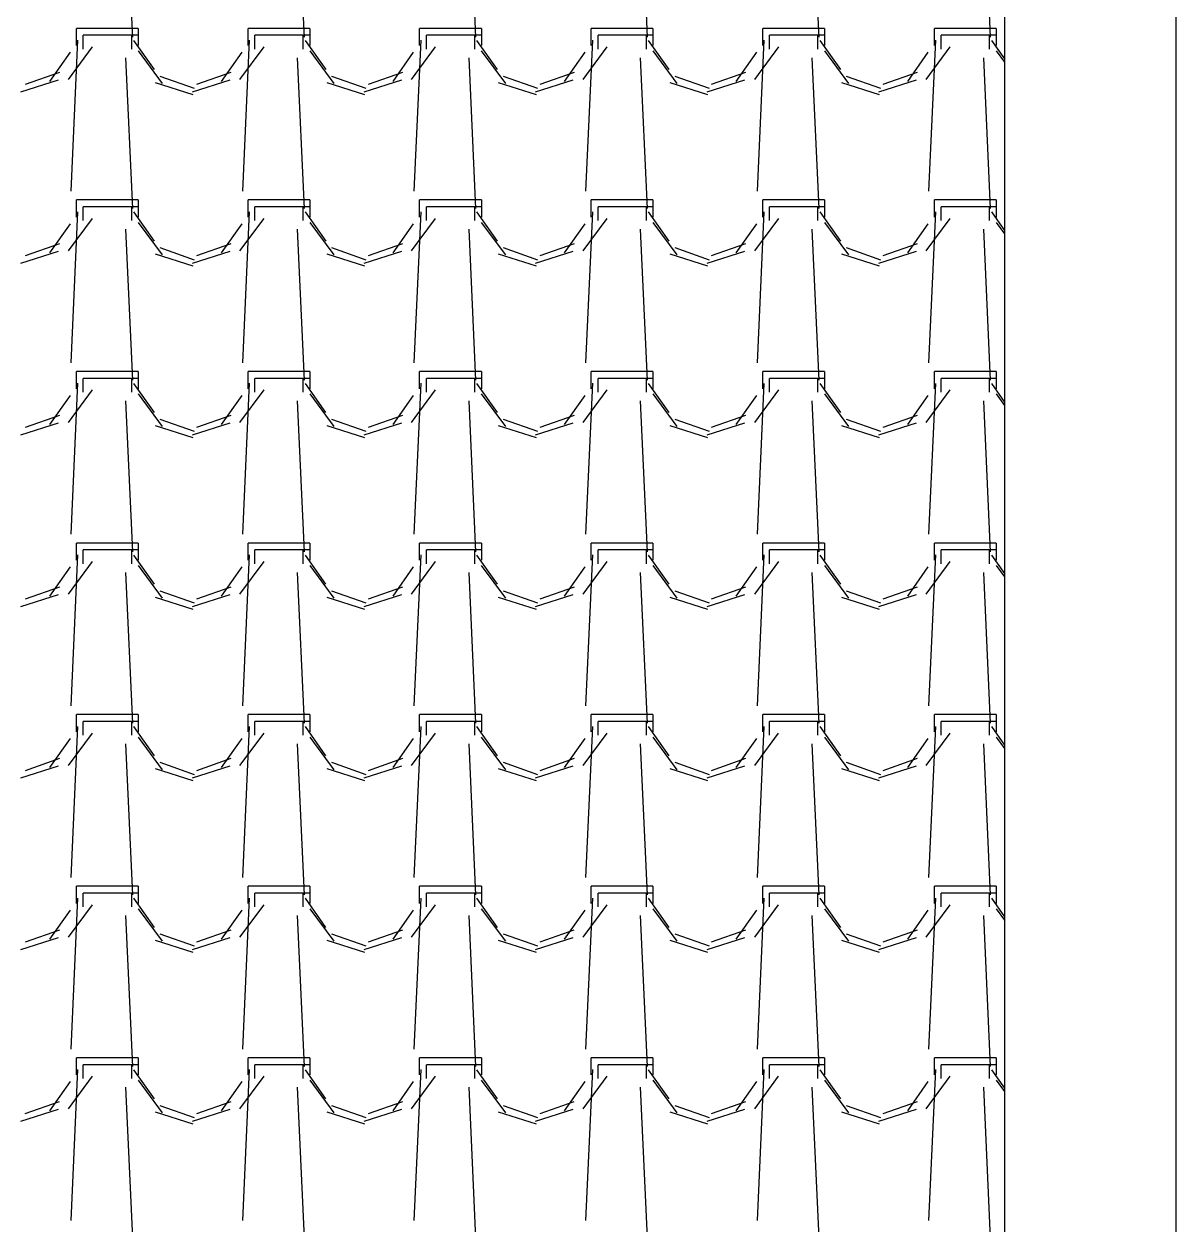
# Model space of a CAD drawing. Header units: millimetres. Extents: x 3923 to 4007, y 744 to 863.
# Drawn here: x 3937.145 to 3938.837, y 842.524 to 844.288 of the extents above; entities that cross this region are included whole.
import ezdxf

# ---------------------------------------------------------------- set-up
doc = ezdxf.new("R2010")
doc.units = ezdxf.units.MM
doc.layers.add('-HIDRO', color=8, linetype='Continuous')

msp = doc.modelspace()

# ---------------------------------------------------------------- linework, layer by layer
at = {"layer": '-HIDRO', "linetype": 'Continuous'}
for p, q in [((3938.8371, 856.9666), (3938.8371, 825.0315)), ((3938.5851, 855.4546), (3938.5851, 838.3035)), ((3937.2943, 844.4906), (3937.3044, 844.2689)), ((3937.5463, 844.4906), (3937.5564, 844.2689)), ((3937.7983, 844.4906), (3937.8084, 844.2689)), ((3938.0503, 844.4906), (3938.0604, 844.2689)), ((3938.3023, 844.4906), (3938.3124, 844.2689)), ((3938.5543, 844.4906), (3938.5644, 844.2689)), ((3937.3028, 844.2816), (3937.2222, 844.2816)), ((3937.2222, 844.2564), (3937.2222, 844.2816)), ((3937.3028, 844.2715), (3937.2322, 844.2715)), ((3937.2322, 844.2513), (3937.2322, 844.2715)), ((3937.3129, 844.2816), (3937.3028, 844.2816)), ((3937.3028, 844.2715), (3937.3028, 844.2513)), ((3937.3129, 844.2715), (3937.3028, 844.2715)), ((3937.3129, 844.2816), (3937.3129, 844.2564)), ((3937.5548, 844.2816), (3937.4742, 844.2816)), ((3937.4742, 844.2564), (3937.4742, 844.2816)), ((3937.5548, 844.2715), (3937.4842, 844.2715)), ((3937.4842, 844.2513), (3937.4842, 844.2715)), ((3937.5649, 844.2816), (3937.5548, 844.2816)), ((3937.5548, 844.2715), (3937.5548, 844.2513)), ((3937.5649, 844.2715), (3937.5548, 844.2715)), ((3937.5649, 844.2816), (3937.5649, 844.2564)), ((3937.8068, 844.2816), (3937.7262, 844.2816)), ((3937.7262, 844.2564), (3937.7262, 844.2816)), ((3937.8068, 844.2715), (3937.7362, 844.2715)), ((3937.7362, 844.2513), (3937.7362, 844.2715)), ((3937.8169, 844.2816), (3937.8068, 844.2816)), ((3937.8068, 844.2715), (3937.8068, 844.2513)), ((3937.8169, 844.2715), (3937.8068, 844.2715)), ((3937.8169, 844.2816), (3937.8169, 844.2564)), ((3938.0588, 844.2816), (3937.9782, 844.2816)), ((3937.9782, 844.2564), (3937.9782, 844.2816)), ((3938.0588, 844.2715), (3937.9882, 844.2715)), ((3937.9882, 844.2513), (3937.9882, 844.2715)), ((3938.0689, 844.2816), (3938.0588, 844.2816)), ((3938.0588, 844.2715), (3938.0588, 844.2513)), ((3938.0689, 844.2715), (3938.0588, 844.2715)), ((3938.0689, 844.2816), (3938.0689, 844.2564)), ((3938.3108, 844.2816), (3938.2302, 844.2816)), ((3938.2302, 844.2564), (3938.2302, 844.2816)), ((3938.3108, 844.2715), (3938.2402, 844.2715)), ((3938.2402, 844.2513), (3938.2402, 844.2715)), ((3938.3209, 844.2816), (3938.3108, 844.2816)), ((3938.3108, 844.2715), (3938.3108, 844.2513)), ((3938.3209, 844.2715), (3938.3108, 844.2715)), ((3938.3209, 844.2816), (3938.3209, 844.2564)), ((3938.5628, 844.2816), (3938.4822, 844.2816)), ((3938.4822, 844.2564), (3938.4822, 844.2816)), ((3938.5628, 844.2715), (3938.4922, 844.2715)), ((3938.4922, 844.2513), (3938.4922, 844.2715)), ((3938.5729, 844.2816), (3938.5628, 844.2816)), ((3938.5628, 844.2715), (3938.5628, 844.2513)), ((3938.5729, 844.2715), (3938.5628, 844.2715)), ((3938.5729, 844.2816), (3938.5729, 844.2564)), ((3937.2103, 844.2067), (3937.2456, 844.2545)), ((3937.2239, 844.2643), (3937.2138, 844.0425)), ((3937.3059, 844.264), (3937.3362, 844.2212)), ((3937.4623, 844.2067), (3937.4976, 844.2545)), ((3937.4759, 844.2643), (3937.4658, 844.0425)), ((3937.5579, 844.264), (3937.5882, 844.2212)), ((3937.7143, 844.2067), (3937.7496, 844.2545)), ((3937.7279, 844.2643), (3937.7178, 844.0425)), ((3937.8099, 844.264), (3937.8402, 844.2212)), ((3937.9663, 844.2067), (3938.0016, 844.2545)), ((3937.9799, 844.2643), (3937.9698, 844.0425)), ((3938.0619, 844.264), (3938.0922, 844.2212)), ((3938.2183, 844.2067), (3938.2536, 844.2545)), ((3938.2319, 844.2642), (3938.2218, 844.0425)), ((3938.3139, 844.264), (3938.3442, 844.2212)), ((3938.4703, 844.2067), (3938.5056, 844.2545)), ((3938.4839, 844.2642), (3938.4738, 844.0425)), ((3938.5659, 844.264), (3938.5851, 844.2368)), ((3937.1831, 844.2038), (3937.2133, 844.2466)), ((3937.2943, 844.2386), (3937.3044, 844.0169)), ((3937.3128, 844.2486), (3937.3481, 844.2008)), ((3937.4351, 844.2038), (3937.4653, 844.2466)), ((3937.5463, 844.2386), (3937.5564, 844.0169)), ((3937.5648, 844.2486), (3937.6001, 844.2008)), ((3937.6871, 844.2038), (3937.7173, 844.2466)), ((3937.7983, 844.2386), (3937.8084, 844.0169)), ((3937.8168, 844.2486), (3937.8521, 844.2008)), ((3937.9391, 844.2038), (3937.9693, 844.2466)), ((3938.0503, 844.2386), (3938.0604, 844.0169)), ((3938.0688, 844.2486), (3938.1041, 844.2008)), ((3938.1911, 844.2038), (3938.2213, 844.2466)), ((3938.3023, 844.2386), (3938.3124, 844.0169)), ((3938.3208, 844.2486), (3938.3561, 844.2008)), ((3938.4431, 844.2038), (3938.4733, 844.2466)), ((3938.5543, 844.2386), (3938.5644, 844.0169)), ((3938.5728, 844.2486), (3938.5851, 844.2319)), ((3937.1471, 844.1998), (3937.1975, 844.2175)), ((3937.3991, 844.1998), (3937.4495, 844.2175)), ((3937.6511, 844.1998), (3937.7015, 844.2175)), ((3937.9031, 844.1998), (3937.9535, 844.2175)), ((3938.1551, 844.1998), (3938.2055, 844.2175)), ((3938.4071, 844.1998), (3938.4575, 844.2175)), ((3937.1405, 844.1886), (3937.1959, 844.2062)), ((3937.3377, 844.2023), (3937.3931, 844.1847)), ((3937.3448, 844.2116), (3937.3952, 844.1939)), ((3937.3925, 844.1886), (3937.4479, 844.2062)), ((3937.5897, 844.2023), (3937.6451, 844.1847)), ((3937.5968, 844.2116), (3937.6472, 844.1939)), ((3937.6445, 844.1886), (3937.6999, 844.2062)), ((3937.8417, 844.2023), (3937.8971, 844.1847)), ((3937.8488, 844.2116), (3937.8992, 844.1939)), ((3937.8965, 844.1886), (3937.9519, 844.2062)), ((3938.0937, 844.2023), (3938.1491, 844.1847)), ((3938.1008, 844.2116), (3938.1512, 844.1939)), ((3938.1485, 844.1886), (3938.2039, 844.2062)), ((3938.3457, 844.2023), (3938.4011, 844.1847)), ((3938.3528, 844.2116), (3938.4032, 844.1939)), ((3938.4005, 844.1886), (3938.4559, 844.2062)), ((3937.3028, 844.0296), (3937.2222, 844.0296)), ((3937.2222, 844.0044), (3937.2222, 844.0296)), ((3937.3129, 844.0296), (3937.3028, 844.0296)), ((3937.3129, 844.0296), (3937.3129, 844.0044)), ((3937.5548, 844.0296), (3937.4742, 844.0296)), ((3937.4742, 844.0044), (3937.4742, 844.0296)), ((3937.5649, 844.0296), (3937.5548, 844.0296)), ((3937.5649, 844.0296), (3937.5649, 844.0044)), ((3937.8068, 844.0296), (3937.7262, 844.0296)), ((3937.7262, 844.0044), (3937.7262, 844.0296)), ((3937.8169, 844.0296), (3937.8068, 844.0296)), ((3937.8169, 844.0296), (3937.8169, 844.0044)), ((3938.0588, 844.0296), (3937.9782, 844.0296)), ((3937.9782, 844.0044), (3937.9782, 844.0296)), ((3938.0689, 844.0296), (3938.0588, 844.0296)), ((3938.0689, 844.0296), (3938.0689, 844.0044)), ((3938.3108, 844.0296), (3938.2302, 844.0296)), ((3938.2302, 844.0044), (3938.2302, 844.0296)), ((3938.3209, 844.0296), (3938.3108, 844.0296)), ((3938.3209, 844.0296), (3938.3209, 844.0044)), ((3938.5628, 844.0296), (3938.4822, 844.0296)), ((3938.4822, 844.0044), (3938.4822, 844.0296)), ((3938.5729, 844.0296), (3938.5628, 844.0296)), ((3938.5729, 844.0296), (3938.5729, 844.0044)), ((3937.2239, 844.0123), (3937.2138, 843.7905)), ((3937.3028, 844.0195), (3937.2322, 844.0195)), ((3937.2322, 843.9993), (3937.2322, 844.0195)), ((3937.3028, 844.0195), (3937.3028, 843.9993)), ((3937.3129, 844.0195), (3937.3028, 844.0195)), ((3937.3059, 844.012), (3937.3361, 843.9692)), ((3937.4759, 844.0123), (3937.4658, 843.7905)), ((3937.5548, 844.0195), (3937.4842, 844.0195)), ((3937.4842, 843.9993), (3937.4842, 844.0195)), ((3937.5548, 844.0195), (3937.5548, 843.9993)), ((3937.5649, 844.0195), (3937.5548, 844.0195)), ((3937.5579, 844.012), (3937.5882, 843.9692)), ((3937.7279, 844.0123), (3937.7178, 843.7905)), ((3937.8068, 844.0195), (3937.7362, 844.0195)), ((3937.7362, 843.9993), (3937.7362, 844.0195)), ((3937.8068, 844.0195), (3937.8068, 843.9993)), ((3937.8169, 844.0195), (3937.8068, 844.0195)), ((3937.8099, 844.012), (3937.8402, 843.9692)), ((3937.9799, 844.0123), (3937.9698, 843.7905)), ((3938.0588, 844.0195), (3937.9882, 844.0195)), ((3937.9882, 843.9993), (3937.9882, 844.0195)), ((3938.0588, 844.0195), (3938.0588, 843.9993)), ((3938.0689, 844.0195), (3938.0588, 844.0195)), ((3938.0619, 844.012), (3938.0922, 843.9692)), ((3938.2319, 844.0122), (3938.2218, 843.7905)), ((3938.3108, 844.0195), (3938.2402, 844.0195)), ((3938.2402, 843.9993), (3938.2402, 844.0195)), ((3938.3108, 844.0195), (3938.3108, 843.9993)), ((3938.3209, 844.0195), (3938.3108, 844.0195)), ((3938.3139, 844.012), (3938.3442, 843.9692)), ((3938.4839, 844.0122), (3938.4738, 843.7905)), ((3938.5628, 844.0195), (3938.4922, 844.0195)), ((3938.4922, 843.9993), (3938.4922, 844.0195)), ((3938.5628, 844.0195), (3938.5628, 843.9993)), ((3938.5729, 844.0195), (3938.5628, 844.0195)), ((3938.5659, 844.012), (3938.5851, 843.9848)), ((3937.1831, 843.9518), (3937.2133, 843.9946)), ((3937.2103, 843.9547), (3937.2456, 844.0025)), ((3937.2943, 843.9866), (3937.3044, 843.7649)), ((3937.3128, 843.9966), (3937.3481, 843.9488)), ((3937.4351, 843.9518), (3937.4653, 843.9946)), ((3937.4623, 843.9547), (3937.4976, 844.0025)), ((3937.5463, 843.9866), (3937.5564, 843.7649)), ((3937.5648, 843.9966), (3937.6001, 843.9488)), ((3937.6871, 843.9518), (3937.7173, 843.9946)), ((3937.7143, 843.9547), (3937.7496, 844.0025)), ((3937.7983, 843.9866), (3937.8084, 843.7649)), ((3937.8168, 843.9966), (3937.8521, 843.9488)), ((3937.9391, 843.9518), (3937.9693, 843.9946)), ((3937.9663, 843.9547), (3938.0016, 844.0025)), ((3938.0503, 843.9866), (3938.0604, 843.7649)), ((3938.0688, 843.9966), (3938.1041, 843.9488)), ((3938.1911, 843.9518), (3938.2213, 843.9946)), ((3938.2183, 843.9547), (3938.2536, 844.0025)), ((3938.3023, 843.9866), (3938.3124, 843.7649)), ((3938.3208, 843.9966), (3938.3561, 843.9488)), ((3938.4431, 843.9518), (3938.4733, 843.9946)), ((3938.4703, 843.9547), (3938.5056, 844.0025)), ((3938.5543, 843.9866), (3938.5644, 843.7649)), ((3938.5728, 843.9966), (3938.5851, 843.9799)), ((3937.1405, 843.9366), (3937.1959, 843.9542)), ((3937.1471, 843.9478), (3937.1975, 843.9655)), ((3937.3448, 843.9596), (3937.3952, 843.9419)), ((3937.3925, 843.9366), (3937.4479, 843.9542)), ((3937.3991, 843.9478), (3937.4495, 843.9655)), ((3937.5968, 843.9596), (3937.6472, 843.9419)), ((3937.6445, 843.9366), (3937.6999, 843.9542)), ((3937.6511, 843.9478), (3937.7015, 843.9655)), ((3937.8488, 843.9596), (3937.8992, 843.9419)), ((3937.8965, 843.9366), (3937.9519, 843.9542)), ((3937.9031, 843.9478), (3937.9535, 843.9655)), ((3938.1008, 843.9596), (3938.1512, 843.9419)), ((3938.1485, 843.9366), (3938.2039, 843.9542)), ((3938.1551, 843.9478), (3938.2055, 843.9655)), ((3938.3528, 843.9596), (3938.4032, 843.9419)), ((3938.4005, 843.9366), (3938.4559, 843.9542)), ((3938.4071, 843.9478), (3938.4575, 843.9655)), ((3937.3377, 843.9503), (3937.3931, 843.9327)), ((3937.5897, 843.9503), (3937.6451, 843.9327)), ((3937.8417, 843.9503), (3937.8971, 843.9327)), ((3938.0937, 843.9503), (3938.1491, 843.9327)), ((3938.3457, 843.9503), (3938.4011, 843.9327)), ((3937.3028, 843.7776), (3937.2222, 843.7776)), ((3937.2222, 843.7524), (3937.2222, 843.7776)), ((3937.3129, 843.7776), (3937.3028, 843.7776)), ((3937.3129, 843.7776), (3937.3129, 843.7524)), ((3937.5548, 843.7776), (3937.4742, 843.7776)), ((3937.4742, 843.7524), (3937.4742, 843.7776)), ((3937.5649, 843.7776), (3937.5548, 843.7776)), ((3937.5649, 843.7776), (3937.5649, 843.7524)), ((3937.8068, 843.7776), (3937.7262, 843.7776)), ((3937.7262, 843.7524), (3937.7262, 843.7776)), ((3937.8169, 843.7776), (3937.8068, 843.7776)), ((3937.8169, 843.7776), (3937.8169, 843.7524)), ((3938.0588, 843.7776), (3937.9782, 843.7776)), ((3937.9782, 843.7524), (3937.9782, 843.7776)), ((3938.0689, 843.7776), (3938.0588, 843.7776)), ((3938.0689, 843.7776), (3938.0689, 843.7524)), ((3938.3108, 843.7776), (3938.2302, 843.7776)), ((3938.2302, 843.7524), (3938.2302, 843.7776)), ((3938.3209, 843.7776), (3938.3108, 843.7776)), ((3938.3209, 843.7776), (3938.3209, 843.7524)), ((3938.5628, 843.7776), (3938.4822, 843.7776)), ((3938.4822, 843.7524), (3938.4822, 843.7776)), ((3938.5729, 843.7776), (3938.5628, 843.7776)), ((3938.5729, 843.7776), (3938.5729, 843.7524)), ((3937.2239, 843.7603), (3937.2138, 843.5385)), ((3937.3028, 843.7675), (3937.2322, 843.7675)), ((3937.2322, 843.7473), (3937.2322, 843.7675)), ((3937.3028, 843.7675), (3937.3028, 843.7473)), ((3937.3129, 843.7675), (3937.3028, 843.7675)), ((3937.3059, 843.76), (3937.3361, 843.7172)), ((3937.4759, 843.7603), (3937.4658, 843.5385)), ((3937.5548, 843.7675), (3937.4842, 843.7675)), ((3937.4842, 843.7473), (3937.4842, 843.7675)), ((3937.5548, 843.7675), (3937.5548, 843.7473)), ((3937.5649, 843.7675), (3937.5548, 843.7675)), ((3937.5579, 843.76), (3937.5881, 843.7172)), ((3937.7279, 843.7603), (3937.7178, 843.5385)), ((3937.8068, 843.7675), (3937.7362, 843.7675)), ((3937.7362, 843.7473), (3937.7362, 843.7675)), ((3937.8068, 843.7675), (3937.8068, 843.7473)), ((3937.8169, 843.7675), (3937.8068, 843.7675)), ((3937.8099, 843.76), (3937.8402, 843.7172)), ((3937.9799, 843.7603), (3937.9698, 843.5385)), ((3938.0588, 843.7675), (3937.9882, 843.7675)), ((3937.9882, 843.7473), (3937.9882, 843.7675)), ((3938.0588, 843.7675), (3938.0588, 843.7473)), ((3938.0689, 843.7675), (3938.0588, 843.7675)), ((3938.0619, 843.76), (3938.0922, 843.7172)), ((3938.2319, 843.7602), (3938.2218, 843.5385)), ((3938.3108, 843.7675), (3938.2402, 843.7675)), ((3938.2402, 843.7473), (3938.2402, 843.7675)), ((3938.3108, 843.7675), (3938.3108, 843.7473)), ((3938.3209, 843.7675), (3938.3108, 843.7675)), ((3938.3139, 843.76), (3938.3442, 843.7172)), ((3938.4839, 843.7602), (3938.4738, 843.5385)), ((3938.5628, 843.7675), (3938.4922, 843.7675)), ((3938.4922, 843.7473), (3938.4922, 843.7675)), ((3938.5628, 843.7675), (3938.5628, 843.7473)), ((3938.5729, 843.7675), (3938.5628, 843.7675)), ((3938.5659, 843.76), (3938.5851, 843.7328)), ((3937.1831, 843.6998), (3937.2133, 843.7426)), ((3937.2103, 843.7027), (3937.2456, 843.7505)), ((3937.3128, 843.7446), (3937.3481, 843.6968)), ((3937.4351, 843.6998), (3937.4653, 843.7426)), ((3937.4623, 843.7027), (3937.4976, 843.7505)), ((3937.5648, 843.7446), (3937.6001, 843.6968)), ((3937.6871, 843.6998), (3937.7173, 843.7426)), ((3937.7143, 843.7027), (3937.7496, 843.7505)), ((3937.8168, 843.7446), (3937.8521, 843.6968)), ((3937.9391, 843.6998), (3937.9693, 843.7426)), ((3937.9663, 843.7027), (3938.0016, 843.7505)), ((3938.0688, 843.7446), (3938.1041, 843.6968)), ((3938.1911, 843.6998), (3938.2213, 843.7426)), ((3938.2183, 843.7027), (3938.2536, 843.7505)), ((3938.3208, 843.7446), (3938.3561, 843.6968)), ((3938.4431, 843.6998), (3938.4733, 843.7426)), ((3938.4703, 843.7027), (3938.5056, 843.7505)), ((3938.5728, 843.7446), (3938.5851, 843.7279)), ((3937.2943, 843.7346), (3937.3044, 843.5129)), ((3937.5463, 843.7346), (3937.5564, 843.5129)), ((3937.7983, 843.7346), (3937.8084, 843.5129)), ((3938.0503, 843.7346), (3938.0604, 843.5129)), ((3938.3023, 843.7346), (3938.3124, 843.5129)), ((3938.5543, 843.7346), (3938.5644, 843.5129)), ((3937.1471, 843.6958), (3937.1975, 843.7135)), ((3937.3448, 843.7076), (3937.3952, 843.6899)), ((3937.3991, 843.6958), (3937.4495, 843.7135)), ((3937.5968, 843.7076), (3937.6472, 843.6899)), ((3937.6511, 843.6958), (3937.7015, 843.7135)), ((3937.8488, 843.7076), (3937.8992, 843.6899)), ((3937.9031, 843.6958), (3937.9535, 843.7135)), ((3938.1008, 843.7076), (3938.1512, 843.6899)), ((3938.1551, 843.6958), (3938.2055, 843.7135)), ((3938.3528, 843.7076), (3938.4032, 843.6899)), ((3938.4071, 843.6958), (3938.4575, 843.7135)), ((3937.1405, 843.6846), (3937.1959, 843.7022)), ((3937.3377, 843.6983), (3937.3931, 843.6807)), ((3937.3925, 843.6846), (3937.4479, 843.7022)), ((3937.5897, 843.6983), (3937.6451, 843.6807)), ((3937.6445, 843.6846), (3937.6999, 843.7022)), ((3937.8417, 843.6983), (3937.8971, 843.6807)), ((3937.8965, 843.6846), (3937.9519, 843.7022)), ((3938.0937, 843.6983), (3938.1491, 843.6807)), ((3938.1485, 843.6846), (3938.2039, 843.7022)), ((3938.3457, 843.6983), (3938.4011, 843.6807)), ((3938.4005, 843.6846), (3938.4559, 843.7022)), ((3937.3028, 843.5256), (3937.2222, 843.5256)), ((3937.2222, 843.5004), (3937.2222, 843.5256)), ((3937.3028, 843.5155), (3937.2322, 843.5155)), ((3937.2322, 843.4953), (3937.2322, 843.5155)), ((3937.3129, 843.5256), (3937.3028, 843.5256)), ((3937.3028, 843.5155), (3937.3028, 843.4953)), ((3937.3129, 843.5155), (3937.3028, 843.5155)), ((3937.3129, 843.5256), (3937.3129, 843.5004)), ((3937.5548, 843.5256), (3937.4742, 843.5256)), ((3937.4742, 843.5004), (3937.4742, 843.5256)), ((3937.5548, 843.5155), (3937.4842, 843.5155)), ((3937.4842, 843.4953), (3937.4842, 843.5155)), ((3937.5649, 843.5256), (3937.5548, 843.5256)), ((3937.5548, 843.5155), (3937.5548, 843.4953)), ((3937.5649, 843.5155), (3937.5548, 843.5155)), ((3937.5649, 843.5256), (3937.5649, 843.5004)), ((3937.8068, 843.5256), (3937.7262, 843.5256)), ((3937.7262, 843.5004), (3937.7262, 843.5256)), ((3937.8068, 843.5155), (3937.7362, 843.5155)), ((3937.7362, 843.4953), (3937.7362, 843.5155)), ((3937.8169, 843.5256), (3937.8068, 843.5256)), ((3937.8068, 843.5155), (3937.8068, 843.4953)), ((3937.8169, 843.5155), (3937.8068, 843.5155)), ((3937.8169, 843.5256), (3937.8169, 843.5004)), ((3938.0588, 843.5256), (3937.9782, 843.5256)), ((3937.9782, 843.5004), (3937.9782, 843.5256)), ((3938.0588, 843.5155), (3937.9882, 843.5155)), ((3937.9882, 843.4953), (3937.9882, 843.5155)), ((3938.0689, 843.5256), (3938.0588, 843.5256)), ((3938.0588, 843.5155), (3938.0588, 843.4953)), ((3938.0689, 843.5155), (3938.0588, 843.5155)), ((3938.0689, 843.5256), (3938.0689, 843.5004)), ((3938.3108, 843.5256), (3938.2302, 843.5256)), ((3938.2302, 843.5004), (3938.2302, 843.5256)), ((3938.3108, 843.5155), (3938.2402, 843.5155)), ((3938.2402, 843.4953), (3938.2402, 843.5155)), ((3938.3209, 843.5256), (3938.3108, 843.5256)), ((3938.3108, 843.5155), (3938.3108, 843.4953)), ((3938.3209, 843.5155), (3938.3108, 843.5155)), ((3938.3209, 843.5256), (3938.3209, 843.5004)), ((3938.5628, 843.5256), (3938.4822, 843.5256)), ((3938.4822, 843.5004), (3938.4822, 843.5256)), ((3938.5628, 843.5155), (3938.4922, 843.5155)), ((3938.4922, 843.4953), (3938.4922, 843.5155)), ((3938.5729, 843.5256), (3938.5628, 843.5256)), ((3938.5628, 843.5155), (3938.5628, 843.4953)), ((3938.5729, 843.5155), (3938.5628, 843.5155)), ((3938.5729, 843.5256), (3938.5729, 843.5004)), ((3937.2103, 843.4507), (3937.2456, 843.4985)), ((3937.2239, 843.5083), (3937.2138, 843.2865)), ((3937.3059, 843.508), (3937.3361, 843.4652)), ((3937.3128, 843.4926), (3937.3481, 843.4448)), ((3937.4623, 843.4507), (3937.4976, 843.4985)), ((3937.4759, 843.5083), (3937.4658, 843.2865)), ((3937.5579, 843.508), (3937.5881, 843.4652)), ((3937.5648, 843.4926), (3937.6001, 843.4448)), ((3937.7143, 843.4507), (3937.7496, 843.4985)), ((3937.7279, 843.5083), (3937.7178, 843.2865)), ((3937.8099, 843.508), (3937.8402, 843.4652)), ((3937.8168, 843.4926), (3937.8521, 843.4448)), ((3937.9663, 843.4507), (3938.0016, 843.4985)), ((3937.9799, 843.5083), (3937.9698, 843.2865)), ((3938.0619, 843.508), (3938.0922, 843.4652)), ((3938.0688, 843.4926), (3938.1041, 843.4448)), ((3938.2183, 843.4507), (3938.2536, 843.4985)), ((3938.2319, 843.5082), (3938.2218, 843.2865)), ((3938.3139, 843.508), (3938.3442, 843.4652)), ((3938.3208, 843.4926), (3938.3561, 843.4448)), ((3938.4703, 843.4507), (3938.5055, 843.4985)), ((3938.4839, 843.5082), (3938.4738, 843.2865)), ((3938.5659, 843.508), (3938.5851, 843.4808)), ((3938.5728, 843.4926), (3938.5851, 843.4759)), ((3937.1831, 843.4478), (3937.2133, 843.4906)), ((3937.2943, 843.4826), (3937.3044, 843.2609)), ((3937.4351, 843.4478), (3937.4653, 843.4906)), ((3937.5463, 843.4826), (3937.5564, 843.2609)), ((3937.6871, 843.4478), (3937.7173, 843.4906)), ((3937.7983, 843.4826), (3937.8084, 843.2609)), ((3937.9391, 843.4478), (3937.9693, 843.4906)), ((3938.0503, 843.4826), (3938.0604, 843.2609)), ((3938.1911, 843.4478), (3938.2213, 843.4906)), ((3938.3023, 843.4826), (3938.3124, 843.2609)), ((3938.4431, 843.4478), (3938.4733, 843.4906)), ((3938.5543, 843.4826), (3938.5644, 843.2609)), ((3937.1471, 843.4438), (3937.1975, 843.4615)), ((3937.3991, 843.4438), (3937.4495, 843.4615)), ((3937.6511, 843.4438), (3937.7015, 843.4615)), ((3937.9031, 843.4438), (3937.9535, 843.4615)), ((3938.1551, 843.4438), (3938.2055, 843.4615)), ((3938.4071, 843.4438), (3938.4575, 843.4615)), ((3937.1405, 843.4326), (3937.1959, 843.4502)), ((3937.3377, 843.4463), (3937.3931, 843.4287)), ((3937.3448, 843.4556), (3937.3952, 843.4379)), ((3937.3925, 843.4326), (3937.4479, 843.4502)), ((3937.5897, 843.4463), (3937.6451, 843.4287)), ((3937.5968, 843.4556), (3937.6472, 843.4379)), ((3937.6445, 843.4326), (3937.6999, 843.4502)), ((3937.8417, 843.4463), (3937.8971, 843.4287)), ((3937.8488, 843.4556), (3937.8992, 843.4379)), ((3937.8965, 843.4326), (3937.9519, 843.4502)), ((3938.0937, 843.4463), (3938.1491, 843.4287)), ((3938.1008, 843.4556), (3938.1512, 843.4379)), ((3938.1485, 843.4326), (3938.2039, 843.4502)), ((3938.3457, 843.4463), (3938.4011, 843.4287)), ((3938.3528, 843.4556), (3938.4032, 843.4379)), ((3938.4005, 843.4326), (3938.4559, 843.4502)), ((3937.3028, 843.2736), (3937.2222, 843.2736)), ((3937.2222, 843.2484), (3937.2222, 843.2736)), ((3937.3028, 843.2635), (3937.2322, 843.2635)), ((3937.2322, 843.2433), (3937.2322, 843.2635)), ((3937.3129, 843.2736), (3937.3028, 843.2736)), ((3937.3028, 843.2635), (3937.3028, 843.2433)), ((3937.3129, 843.2635), (3937.3028, 843.2635)), ((3937.3129, 843.2736), (3937.3129, 843.2484)), ((3937.5548, 843.2736), (3937.4742, 843.2736)), ((3937.4742, 843.2484), (3937.4742, 843.2736)), ((3937.5548, 843.2635), (3937.4842, 843.2635)), ((3937.4842, 843.2433), (3937.4842, 843.2635)), ((3937.5649, 843.2736), (3937.5548, 843.2736)), ((3937.5548, 843.2635), (3937.5548, 843.2433)), ((3937.5649, 843.2635), (3937.5548, 843.2635)), ((3937.5649, 843.2736), (3937.5649, 843.2484)), ((3937.8068, 843.2736), (3937.7262, 843.2736)), ((3937.7262, 843.2484), (3937.7262, 843.2736)), ((3937.8068, 843.2635), (3937.7362, 843.2635)), ((3937.7362, 843.2433), (3937.7362, 843.2635)), ((3937.8169, 843.2736), (3937.8068, 843.2736)), ((3937.8068, 843.2635), (3937.8068, 843.2433)), ((3937.8169, 843.2635), (3937.8068, 843.2635)), ((3937.8169, 843.2736), (3937.8169, 843.2484)), ((3938.0588, 843.2736), (3937.9782, 843.2736)), ((3937.9782, 843.2484), (3937.9782, 843.2736)), ((3938.0588, 843.2635), (3937.9882, 843.2635)), ((3937.9882, 843.2433), (3937.9882, 843.2635)), ((3938.0689, 843.2736), (3938.0588, 843.2736)), ((3938.0588, 843.2635), (3938.0588, 843.2433)), ((3938.0689, 843.2635), (3938.0588, 843.2635)), ((3938.0689, 843.2736), (3938.0689, 843.2484)), ((3938.3108, 843.2736), (3938.2302, 843.2736)), ((3938.2302, 843.2484), (3938.2302, 843.2736)), ((3938.3108, 843.2635), (3938.2402, 843.2635)), ((3938.2402, 843.2433), (3938.2402, 843.2635)), ((3938.3209, 843.2736), (3938.3108, 843.2736)), ((3938.3108, 843.2635), (3938.3108, 843.2433)), ((3938.3209, 843.2635), (3938.3108, 843.2635)), ((3938.3209, 843.2736), (3938.3209, 843.2484)), ((3938.5628, 843.2736), (3938.4822, 843.2736)), ((3938.4822, 843.2484), (3938.4822, 843.2736)), ((3938.5628, 843.2635), (3938.4922, 843.2635)), ((3938.4922, 843.2433), (3938.4922, 843.2635)), ((3938.5729, 843.2736), (3938.5628, 843.2736)), ((3938.5628, 843.2635), (3938.5628, 843.2433)), ((3938.5729, 843.2635), (3938.5628, 843.2635)), ((3938.5729, 843.2736), (3938.5729, 843.2484)), ((3937.2103, 843.1987), (3937.2456, 843.2465)), ((3937.2239, 843.2563), (3937.2138, 843.0345)), ((3937.3059, 843.256), (3937.3361, 843.2132)), ((3937.4623, 843.1987), (3937.4976, 843.2465)), ((3937.4759, 843.2563), (3937.4658, 843.0345)), ((3937.5579, 843.256), (3937.5881, 843.2132)), ((3937.7143, 843.1987), (3937.7496, 843.2465)), ((3937.7279, 843.2563), (3937.7178, 843.0345)), ((3937.8099, 843.256), (3937.8401, 843.2132)), ((3937.9663, 843.1987), (3938.0016, 843.2465)), ((3937.9799, 843.2563), (3937.9698, 843.0345)), ((3938.0619, 843.256), (3938.0922, 843.2132)), ((3938.2183, 843.1987), (3938.2535, 843.2465)), ((3938.2319, 843.2562), (3938.2218, 843.0345)), ((3938.3139, 843.256), (3938.3442, 843.2132)), ((3938.4703, 843.1987), (3938.5055, 843.2465)), ((3938.4839, 843.2562), (3938.4738, 843.0345)), ((3938.5659, 843.256), (3938.5851, 843.2288)), ((3937.1831, 843.1958), (3937.2133, 843.2386)), ((3937.2943, 843.2306), (3937.3044, 843.0089)), ((3937.3128, 843.2406), (3937.3481, 843.1928)), ((3937.4351, 843.1958), (3937.4653, 843.2386)), ((3937.5463, 843.2306), (3937.5564, 843.0089)), ((3937.5648, 843.2406), (3937.6001, 843.1928)), ((3937.6871, 843.1958), (3937.7173, 843.2386)), ((3937.7983, 843.2306), (3937.8084, 843.0089)), ((3937.8168, 843.2406), (3937.8521, 843.1928)), ((3937.9391, 843.1958), (3937.9693, 843.2386)), ((3938.0503, 843.2306), (3938.0604, 843.0089)), ((3938.0688, 843.2406), (3938.1041, 843.1928)), ((3938.1911, 843.1958), (3938.2213, 843.2386)), ((3938.3023, 843.2306), (3938.3124, 843.0089)), ((3938.3208, 843.2406), (3938.3561, 843.1928)), ((3938.4431, 843.1958), (3938.4733, 843.2386)), ((3938.5543, 843.2306), (3938.5644, 843.0089)), ((3938.5728, 843.2406), (3938.5851, 843.2239)), ((3937.1405, 843.1806), (3937.1959, 843.1982)), ((3937.1471, 843.1918), (3937.1975, 843.2095)), ((3937.3377, 843.1943), (3937.3931, 843.1767)), ((3937.3448, 843.2036), (3937.3952, 843.1859)), ((3937.3925, 843.1806), (3937.4479, 843.1982)), ((3937.3991, 843.1918), (3937.4495, 843.2095)), ((3937.5897, 843.1943), (3937.6451, 843.1767)), ((3937.5968, 843.2036), (3937.6472, 843.1859)), ((3937.6445, 843.1806), (3937.6999, 843.1982)), ((3937.6511, 843.1918), (3937.7015, 843.2095)), ((3937.8417, 843.1943), (3937.8971, 843.1767)), ((3937.8488, 843.2036), (3937.8992, 843.1859)), ((3937.8965, 843.1806), (3937.9519, 843.1982)), ((3937.9031, 843.1918), (3937.9535, 843.2095)), ((3938.0937, 843.1943), (3938.1491, 843.1767)), ((3938.1008, 843.2036), (3938.1512, 843.1859)), ((3938.1485, 843.1806), (3938.2039, 843.1982)), ((3938.1551, 843.1918), (3938.2055, 843.2095)), ((3938.3457, 843.1943), (3938.4011, 843.1767)), ((3938.3528, 843.2036), (3938.4032, 843.1859)), ((3938.4005, 843.1806), (3938.4559, 843.1982)), ((3938.407, 843.1918), (3938.4574, 843.2095)), ((3937.3028, 843.0216), (3937.2222, 843.0216)), ((3937.2222, 842.9964), (3937.2222, 843.0216)), ((3937.3129, 843.0216), (3937.3028, 843.0216)), ((3937.3129, 843.0216), (3937.3129, 842.9964)), ((3937.5548, 843.0216), (3937.4742, 843.0216)), ((3937.4742, 842.9964), (3937.4742, 843.0216)), ((3937.5649, 843.0216), (3937.5548, 843.0216)), ((3937.5649, 843.0216), (3937.5649, 842.9964)), ((3937.8068, 843.0216), (3937.7262, 843.0216)), ((3937.7262, 842.9964), (3937.7262, 843.0216)), ((3937.8169, 843.0216), (3937.8068, 843.0216)), ((3937.8169, 843.0216), (3937.8169, 842.9964)), ((3938.0588, 843.0216), (3937.9782, 843.0216)), ((3937.9782, 842.9964), (3937.9782, 843.0216)), ((3938.0689, 843.0216), (3938.0588, 843.0216)), ((3938.0689, 843.0216), (3938.0689, 842.9964)), ((3938.3108, 843.0216), (3938.2302, 843.0216)), ((3938.2302, 842.9964), (3938.2302, 843.0216)), ((3938.3209, 843.0216), (3938.3108, 843.0216)), ((3938.3209, 843.0216), (3938.3209, 842.9964)), ((3938.5628, 843.0216), (3938.4822, 843.0216)), ((3938.4822, 842.9964), (3938.4822, 843.0216)), ((3938.5729, 843.0216), (3938.5628, 843.0216)), ((3938.5729, 843.0216), (3938.5729, 842.9964)), ((3937.2239, 843.0043), (3937.2138, 842.7825)), ((3937.3028, 843.0115), (3937.2322, 843.0115)), ((3937.2322, 842.9913), (3937.2322, 843.0115)), ((3937.3028, 843.0115), (3937.3028, 842.9913)), ((3937.3129, 843.0115), (3937.3028, 843.0115)), ((3937.3059, 843.004), (3937.3361, 842.9612)), ((3937.4759, 843.0043), (3937.4658, 842.7825)), ((3937.5548, 843.0115), (3937.4842, 843.0115)), ((3937.4842, 842.9913), (3937.4842, 843.0115)), ((3937.5548, 843.0115), (3937.5548, 842.9913)), ((3937.5649, 843.0115), (3937.5548, 843.0115)), ((3937.5579, 843.004), (3937.5881, 842.9612)), ((3937.7279, 843.0043), (3937.7178, 842.7825)), ((3937.8068, 843.0115), (3937.7362, 843.0115)), ((3937.7362, 842.9913), (3937.7362, 843.0115)), ((3937.8068, 843.0115), (3937.8068, 842.9913)), ((3937.8169, 843.0115), (3937.8068, 843.0115)), ((3937.8099, 843.004), (3937.8401, 842.9612)), ((3937.9799, 843.0043), (3937.9698, 842.7825)), ((3938.0588, 843.0115), (3937.9882, 843.0115)), ((3937.9882, 842.9913), (3937.9882, 843.0115)), ((3938.0588, 843.0115), (3938.0588, 842.9913)), ((3938.0689, 843.0115), (3938.0588, 843.0115)), ((3938.0619, 843.004), (3938.0921, 842.9612)), ((3938.2319, 843.0042), (3938.2218, 842.7825)), ((3938.3108, 843.0115), (3938.2402, 843.0115)), ((3938.2402, 842.9913), (3938.2402, 843.0115)), ((3938.3108, 843.0115), (3938.3108, 842.9913)), ((3938.3209, 843.0115), (3938.3108, 843.0115)), ((3938.3139, 843.004), (3938.3442, 842.9612)), ((3938.4839, 843.0042), (3938.4738, 842.7825)), ((3938.5628, 843.0115), (3938.4922, 843.0115)), ((3938.4922, 842.9913), (3938.4922, 843.0115)), ((3938.5628, 843.0115), (3938.5628, 842.9913)), ((3938.5729, 843.0115), (3938.5628, 843.0115)), ((3938.5659, 843.004), (3938.5851, 842.9768)), ((3937.1831, 842.9438), (3937.2133, 842.9866)), ((3937.2103, 842.9467), (3937.2456, 842.9945)), ((3937.3128, 842.9886), (3937.3481, 842.9408)), ((3937.4351, 842.9438), (3937.4653, 842.9866)), ((3937.4623, 842.9467), (3937.4976, 842.9945)), ((3937.5648, 842.9886), (3937.6001, 842.9408)), ((3937.6871, 842.9438), (3937.7173, 842.9866)), ((3937.7143, 842.9467), (3937.7496, 842.9945)), ((3937.8168, 842.9886), (3937.8521, 842.9408)), ((3937.9391, 842.9438), (3937.9693, 842.9866)), ((3937.9663, 842.9467), (3938.0015, 842.9945)), ((3938.0688, 842.9886), (3938.1041, 842.9408)), ((3938.1911, 842.9438), (3938.2213, 842.9866)), ((3938.2183, 842.9467), (3938.2535, 842.9945)), ((3938.3208, 842.9886), (3938.3561, 842.9408)), ((3938.4431, 842.9438), (3938.4733, 842.9866)), ((3938.4703, 842.9467), (3938.5055, 842.9945)), ((3938.5728, 842.9886), (3938.5851, 842.9719)), ((3937.2943, 842.9786), (3937.3044, 842.7569)), ((3937.5463, 842.9786), (3937.5564, 842.7569)), ((3937.7983, 842.9786), (3937.8084, 842.7569)), ((3938.0503, 842.9786), (3938.0604, 842.7569)), ((3938.3023, 842.9786), (3938.3124, 842.7569)), ((3938.5543, 842.9786), (3938.5644, 842.7569)), ((3937.1405, 842.9286), (3937.1959, 842.9462)), ((3937.1471, 842.9398), (3937.1975, 842.9575)), ((3937.3448, 842.9516), (3937.3952, 842.9339)), ((3937.3925, 842.9286), (3937.4479, 842.9462)), ((3937.3991, 842.9398), (3937.4495, 842.9575)), ((3937.5968, 842.9516), (3937.6472, 842.9339)), ((3937.6445, 842.9286), (3937.6999, 842.9462)), ((3937.651, 842.9398), (3937.7014, 842.9575)), ((3937.8488, 842.9516), (3937.8992, 842.9339)), ((3937.8965, 842.9286), (3937.9519, 842.9462)), ((3937.903, 842.9398), (3937.9534, 842.9575)), ((3938.1008, 842.9516), (3938.1512, 842.9339)), ((3938.1485, 842.9286), (3938.2039, 842.9462)), ((3938.155, 842.9398), (3938.2054, 842.9575)), ((3938.3528, 842.9516), (3938.4032, 842.9339)), ((3938.4005, 842.9286), (3938.4559, 842.9462)), ((3938.407, 842.9398), (3938.4574, 842.9575)), ((3937.3377, 842.9423), (3937.3931, 842.9247)), ((3937.5897, 842.9423), (3937.6451, 842.9247)), ((3937.8417, 842.9423), (3937.8971, 842.9247)), ((3938.0937, 842.9423), (3938.1491, 842.9247)), ((3938.3457, 842.9423), (3938.4011, 842.9247)), ((3937.3028, 842.7696), (3937.2222, 842.7696)), ((3937.2222, 842.7444), (3937.2222, 842.7696)), ((3937.3129, 842.7696), (3937.3028, 842.7696)), ((3937.3129, 842.7696), (3937.3129, 842.7444)), ((3937.5548, 842.7696), (3937.4742, 842.7696)), ((3937.4742, 842.7444), (3937.4742, 842.7696)), ((3937.5649, 842.7696), (3937.5548, 842.7696)), ((3937.5649, 842.7696), (3937.5649, 842.7444)), ((3937.8068, 842.7696), (3937.7262, 842.7696)), ((3937.7262, 842.7444), (3937.7262, 842.7696)), ((3937.8169, 842.7696), (3937.8068, 842.7696)), ((3937.8169, 842.7696), (3937.8169, 842.7444)), ((3938.0588, 842.7696), (3937.9782, 842.7696)), ((3937.9782, 842.7444), (3937.9782, 842.7696)), ((3938.0689, 842.7696), (3938.0588, 842.7696)), ((3938.0689, 842.7696), (3938.0689, 842.7444)), ((3938.3108, 842.7696), (3938.2302, 842.7696)), ((3938.2302, 842.7444), (3938.2302, 842.7696)), ((3938.3209, 842.7696), (3938.3108, 842.7696)), ((3938.3209, 842.7696), (3938.3209, 842.7444)), ((3938.5628, 842.7696), (3938.4822, 842.7696)), ((3938.4822, 842.7444), (3938.4822, 842.7696)), ((3938.5729, 842.7696), (3938.5628, 842.7696)), ((3938.5729, 842.7696), (3938.5729, 842.7444)), ((3937.2239, 842.7523), (3937.2138, 842.5305)), ((3937.3028, 842.7595), (3937.2322, 842.7595)), ((3937.2322, 842.7393), (3937.2322, 842.7595)), ((3937.3028, 842.7595), (3937.3028, 842.7393)), ((3937.3129, 842.7595), (3937.3028, 842.7595)), ((3937.3059, 842.752), (3937.3361, 842.7092)), ((3937.4759, 842.7523), (3937.4658, 842.5305)), ((3937.5548, 842.7595), (3937.4842, 842.7595)), ((3937.4842, 842.7393), (3937.4842, 842.7595)), ((3937.5548, 842.7595), (3937.5548, 842.7393)), ((3937.5649, 842.7595), (3937.5548, 842.7595)), ((3937.5579, 842.752), (3937.5881, 842.7092)), ((3937.7279, 842.7523), (3937.7178, 842.5305)), ((3937.8068, 842.7595), (3937.7362, 842.7595)), ((3937.7362, 842.7393), (3937.7362, 842.7595)), ((3937.8068, 842.7595), (3937.8068, 842.7393)), ((3937.8169, 842.7595), (3937.8068, 842.7595)), ((3937.8099, 842.752), (3937.8401, 842.7092)), ((3937.9799, 842.7523), (3937.9698, 842.5305)), ((3938.0588, 842.7595), (3937.9882, 842.7595)), ((3937.9882, 842.7393), (3937.9882, 842.7595)), ((3938.0588, 842.7595), (3938.0588, 842.7393)), ((3938.0689, 842.7595), (3938.0588, 842.7595)), ((3938.0619, 842.752), (3938.0921, 842.7092)), ((3938.2319, 842.7522), (3938.2218, 842.5305)), ((3938.3108, 842.7595), (3938.2402, 842.7595)), ((3938.2402, 842.7393), (3938.2402, 842.7595)), ((3938.3108, 842.7595), (3938.3108, 842.7393)), ((3938.3209, 842.7595), (3938.3108, 842.7595)), ((3938.3139, 842.752), (3938.3442, 842.7092)), ((3938.4839, 842.7522), (3938.4738, 842.5305)), ((3938.5628, 842.7595), (3938.4922, 842.7595)), ((3938.4922, 842.7393), (3938.4922, 842.7595)), ((3938.5628, 842.7595), (3938.5628, 842.7393)), ((3938.5729, 842.7595), (3938.5628, 842.7595)), ((3938.5659, 842.752), (3938.5851, 842.7248)), ((3937.1831, 842.6918), (3937.2133, 842.7346)), ((3937.2103, 842.6947), (3937.2456, 842.7425)), ((3937.3128, 842.7366), (3937.3481, 842.6888)), ((3937.4351, 842.6918), (3937.4653, 842.7346)), ((3937.4623, 842.6947), (3937.4976, 842.7425)), ((3937.5648, 842.7366), (3937.6001, 842.6888)), ((3937.6871, 842.6918), (3937.7173, 842.7346)), ((3937.7143, 842.6947), (3937.7495, 842.7425)), ((3937.8168, 842.7366), (3937.8521, 842.6888)), ((3937.9391, 842.6918), (3937.9693, 842.7346)), ((3937.9663, 842.6947), (3938.0015, 842.7425)), ((3938.0688, 842.7366), (3938.1041, 842.6888)), ((3938.1911, 842.6918), (3938.2213, 842.7346)), ((3938.2183, 842.6947), (3938.2535, 842.7425)), ((3938.3208, 842.7366), (3938.3561, 842.6888)), ((3938.4431, 842.6918), (3938.4733, 842.7346)), ((3938.4703, 842.6947), (3938.5055, 842.7425)), ((3938.5728, 842.7366), (3938.5851, 842.7199)), ((3937.2943, 842.7266), (3937.3044, 842.5049)), ((3937.5463, 842.7266), (3937.5564, 842.5049)), ((3937.7983, 842.7266), (3937.8084, 842.5049)), ((3938.0503, 842.7266), (3938.0604, 842.5049)), ((3938.3023, 842.7266), (3938.3124, 842.5049)), ((3938.5543, 842.7266), (3938.5644, 842.5049)), ((3937.147, 842.6878), (3937.1974, 842.7055)), ((3937.3448, 842.6996), (3937.3952, 842.6819)), ((3937.399, 842.6878), (3937.4494, 842.7055)), ((3937.5968, 842.6996), (3937.6472, 842.6819)), ((3937.651, 842.6878), (3937.7014, 842.7055)), ((3937.8488, 842.6996), (3937.8992, 842.6819)), ((3937.903, 842.6878), (3937.9534, 842.7055)), ((3938.1008, 842.6996), (3938.1512, 842.6819)), ((3938.155, 842.6878), (3938.2054, 842.7055)), ((3938.3528, 842.6996), (3938.4032, 842.6819)), ((3938.407, 842.6878), (3938.4574, 842.7055)), ((3937.1405, 842.6766), (3937.1959, 842.6942)), ((3937.3377, 842.6903), (3937.3931, 842.6727)), ((3937.3925, 842.6766), (3937.4479, 842.6942)), ((3937.5897, 842.6903), (3937.6451, 842.6727)), ((3937.6445, 842.6766), (3937.6999, 842.6942)), ((3937.8417, 842.6903), (3937.8971, 842.6727)), ((3937.8965, 842.6766), (3937.9519, 842.6942)), ((3938.0937, 842.6903), (3938.1491, 842.6727)), ((3938.1485, 842.6766), (3938.2039, 842.6942)), ((3938.3457, 842.6903), (3938.4011, 842.6727)), ((3938.4005, 842.6766), (3938.4559, 842.6942))]:
    msp.add_line(p, q, dxfattribs=at)

doc.saveas('drawing.dxf')
